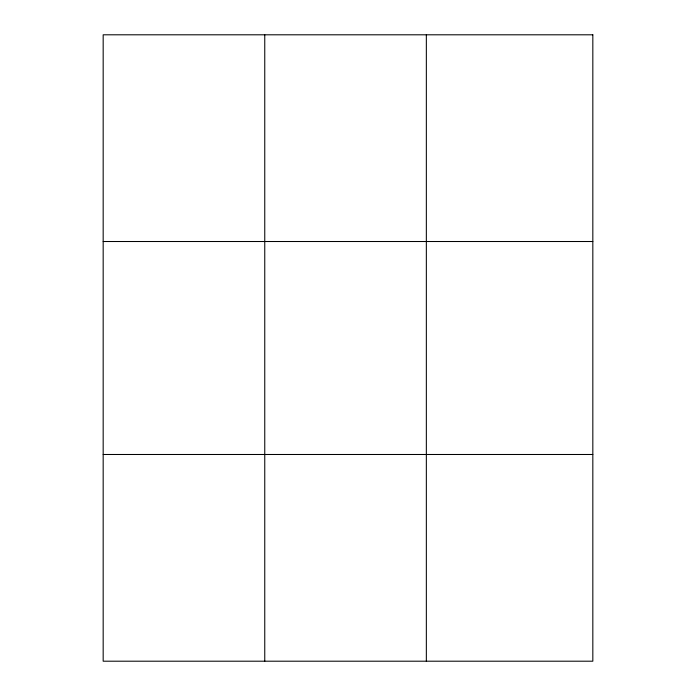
<?xml version="1.0" encoding="UTF-8"?>
<svg xmlns="http://www.w3.org/2000/svg" width="696" height="696" viewBox="0 0 696 696"><rect width="100%" height="100%" fill="white"/><g stroke="black" fill="none" stroke-linecap="round" stroke-linejoin="round"><path stroke-width="1.04" d="M264.758 661.2L264.758 34.8M426.344 661.2L426.344 34.8M103.173 241.512L592.827 241.512M103.173 454.488L592.827 454.488M592.827 34.8L592.827 661.2L103.173 661.2L103.173 34.8L592.827 34.8"/></g></svg>
